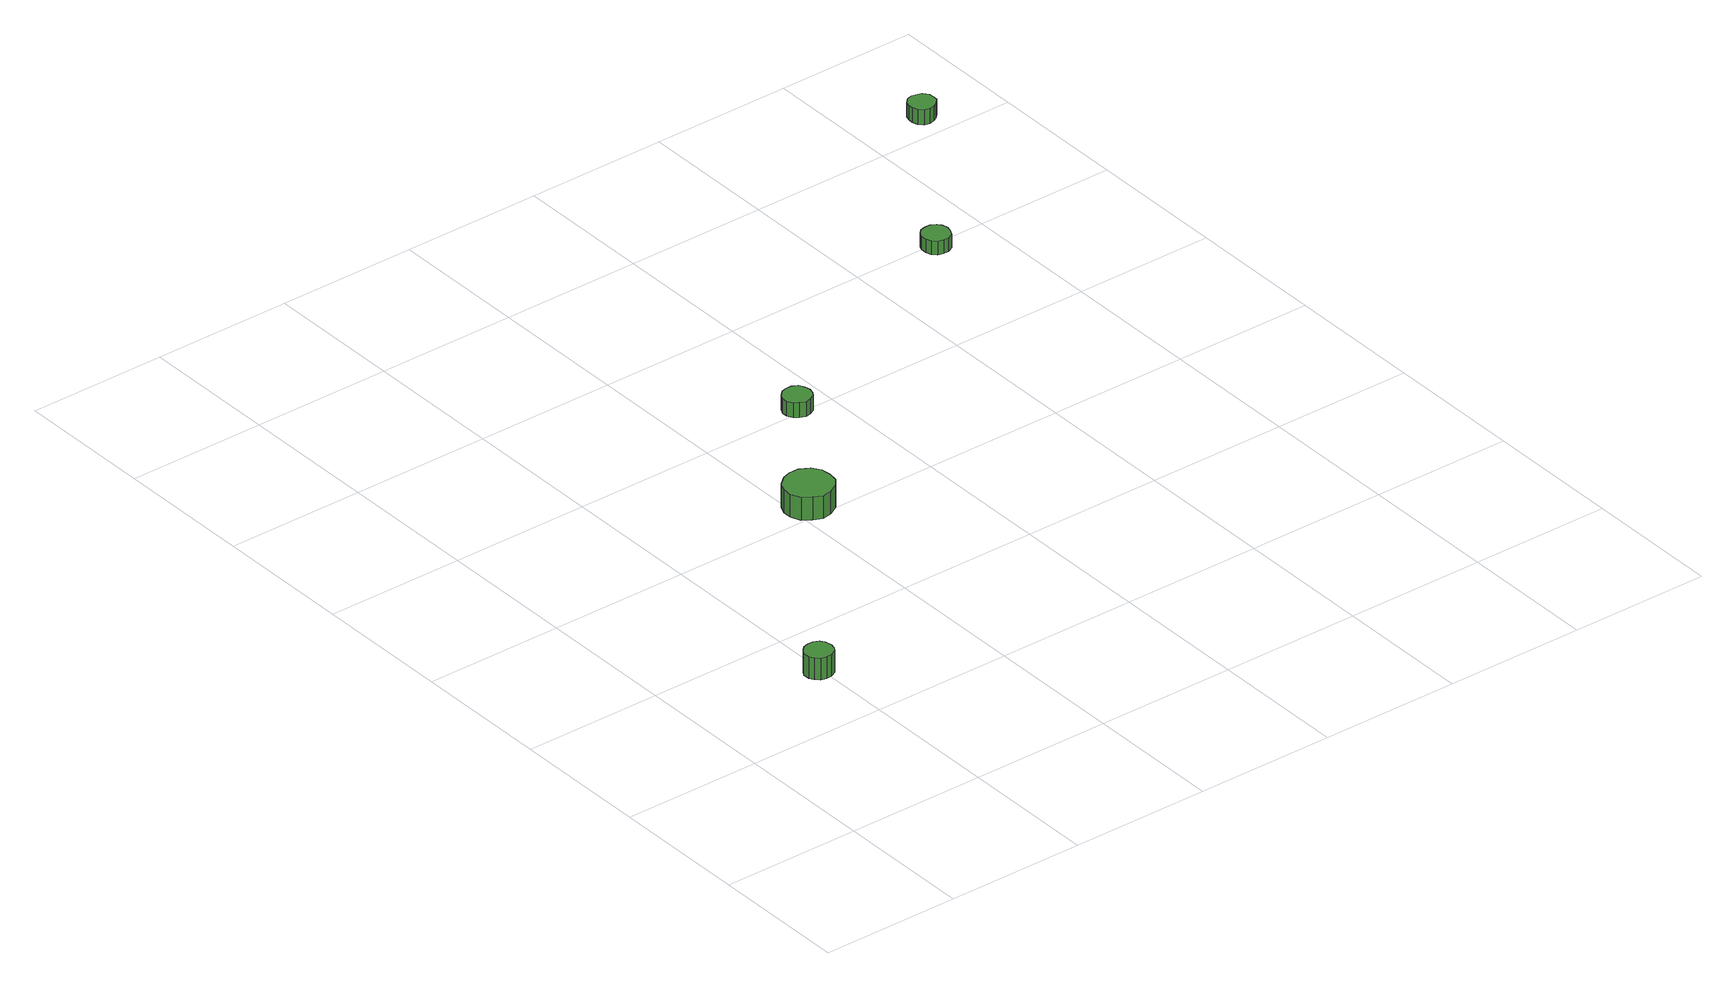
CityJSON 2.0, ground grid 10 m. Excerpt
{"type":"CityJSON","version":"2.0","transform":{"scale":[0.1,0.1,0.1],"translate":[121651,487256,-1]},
"CityObjects":{
"tree1":{"type":"SolitaryVegetationObject","attributes":{"function":"something"}},
"tree2":{"type":"SolitaryVegetationObject","attributes":{"function":"something"},"geometry":[{"type":"MultiSurface","lod":"1","boundaries":[[[0,1,2,3,4,5,6,7,8,9,10,11,12,13,14]],[[15,16,17,18,19,20,21,22,23,24,25,26,27,28,29]],[[0,29,28,1]],[[1,28,27,2]],[[2,27,26,3]],[[3,26,25,4]],[[4,25,24,5]],[[5,24,23,6]],[[6,23,22,7]],[[7,22,21,8]],[[8,21,20,9]],[[9,20,19,10]],[[10,19,18,11]],[[11,18,17,12]],[[12,17,16,13]],[[13,16,15,14]],[[14,15,29,0]]]}]},
"tree3":{"type":"SolitaryVegetationObject","attributes":{"function":"something"},"geometry":[{"type":"MultiSurface","lod":"1","boundaries":[[[30,31,32,33,34,35,36,37,38,39,40,41,42,43,44]],[[45,46,47,48,49,50,51,52,53,54,55,56,57,58,59]],[[30,59,58,31]],[[31,58,57,32]],[[32,57,56,33]],[[33,56,55,34]],[[34,55,54,35]],[[35,54,53,36]],[[36,53,52,37]],[[37,52,51,38]],[[38,51,50,39]],[[39,50,49,40]],[[40,49,48,41]],[[41,48,47,42]],[[42,47,46,43]],[[43,46,45,44]],[[44,45,59,30]]]}]},
"tree4":{"type":"SolitaryVegetationObject","attributes":{"function":"something"},"geometry":[{"type":"MultiSurface","lod":"1","boundaries":[[[60,61,62,63,64,65,66,67,68,69,70,71,72,73,74]],[[75,76,77,78,79,80,81,82,83,84,85,86,87,88,89]],[[60,89,88,61]],[[61,88,87,62]],[[62,87,86,63]],[[63,86,85,64]],[[64,85,84,65]],[[65,84,83,66]],[[66,83,82,67]],[[67,82,81,68]],[[68,81,80,69]],[[69,80,79,70]],[[70,79,78,71]],[[71,78,77,72]],[[72,77,76,73]],[[73,76,75,74]],[[74,75,89,60]]]}]},
"tree5":{"type":"SolitaryVegetationObject","attributes":{"function":"something"},"geometry":[{"type":"MultiSurface","lod":"1","boundaries":[[[90,91,92,93,94,95,96,97,98,99,100,101,102,103,104]],[[105,106,107,108,109,110,111,112,113,114,115,116,117,118,119]],[[90,119,118,91]],[[91,118,117,92]],[[92,117,116,93]],[[93,116,115,94]],[[94,115,114,95]],[[95,114,113,96]],[[96,113,112,97]],[[97,112,111,98]],[[98,111,110,99]],[[99,110,109,100]],[[100,109,108,101]],[[101,108,107,102]],[[102,107,106,103]],[[103,106,105,104]],[[104,105,119,90]]]}]},
"tree6":{"type":"SolitaryVegetationObject","attributes":{"function":"something"}},
"tree7":{"type":"SolitaryVegetationObject","attributes":{"function":"something"}},
"tree8":{"type":"SolitaryVegetationObject","attributes":{"function":"something"},"geometry":[{"type":"MultiSurface","lod":"1","boundaries":[[[120,121,122,123,124,125,126,127,128,129,130,131,132,133,134]],[[135,136,137,138,139,140,141,142,143,144,145,146,147,148,149]],[[120,149,148,121]],[[121,148,147,122]],[[122,147,146,123]],[[123,146,145,124]],[[124,145,144,125]],[[125,144,143,126]],[[126,143,142,127]],[[127,142,141,128]],[[128,141,140,129]],[[129,140,139,130]],[[130,139,138,131]],[[131,138,137,132]],[[132,137,136,133]],[[133,136,135,134]],[[134,135,149,120]]]}]}
},
"vertices":[
[108,158,22],[107,163,22],[105,166,22],[101,168,22],[97,168,22],[93,167,22],[90,164,22],[88,161,22],[88,156,22],[90,153,22],[93,150,22],[97,149,22],[101,149,22],[105,151,22],[107,154,22],[107,154,6],[105,151,6],[101,149,6],[97,149,6],[93,150,6],[90,153,6],[88,156,6],[88,161,6],[90,164,6],[93,167,6],[97,168,6],[101,168,6],[105,166,6],[107,163,6],[108,158,6],
[229,312,23],[228,319,23],[224,325,23],[217,329,23],[210,329,23],[204,327,23],[198,322,23],[195,316,23],[195,309,23],[198,302,23],[204,298,23],[210,295,23],[217,296,23],[224,300,23],[228,305,23],[228,305,6],[224,300,6],[217,296,6],[210,295,6],[204,298,6],[198,302,6],[195,309,6],[195,316,6],[198,322,6],[204,327,6],[210,329,6],[217,329,6],[224,325,6],[228,319,6],[229,312,6],
[286,404,17],[285,408,17],[283,412,17],[279,414,17],[275,414,17],[271,413,17],[268,410,17],[266,406,17],[266,402,17],[268,398,17],[271,396,17],[275,394,17],[279,395,17],[283,397,17],[285,400,17],[285,400,6],[283,397,6],[279,395,6],[275,394,6],[271,396,6],[268,398,6],[266,402,6],[266,406,6],[268,410,6],[271,413,6],[275,414,6],[279,414,6],[283,412,6],[285,408,6],[286,404,6],
[471,498,16],[470,502,16],[468,505,16],[464,507,16],[460,507,16],[456,506,16],[453,503,16],[452,500,16],[452,496,16],[453,492,16],[456,489,16],[460,488,16],[464,488,16],[468,490,16],[470,494,16],[470,494,6],[468,490,6],[464,488,6],[460,488,6],[456,489,6],[453,492,6],[452,496,6],[452,500,6],[453,503,6],[456,506,6],[460,507,6],[464,507,6],[468,505,6],[470,502,6],[471,498,6],
[557,621,17],[557,624,17],[554,628,17],[551,629,17],[547,630,17],[543,629,17],[540,626,17],[539,622,17],[539,619,17],[540,615,17],[543,612,17],[547,611,17],[551,612,17],[554,614,17],[557,617,17],[557,617,6],[554,614,6],[551,612,6],[547,611,6],[543,612,6],[540,615,6],[539,619,6],[539,622,6],[540,626,6],[543,629,6],[547,630,6],[551,629,6],[554,628,6],[557,624,6],[557,621,6]
]}
